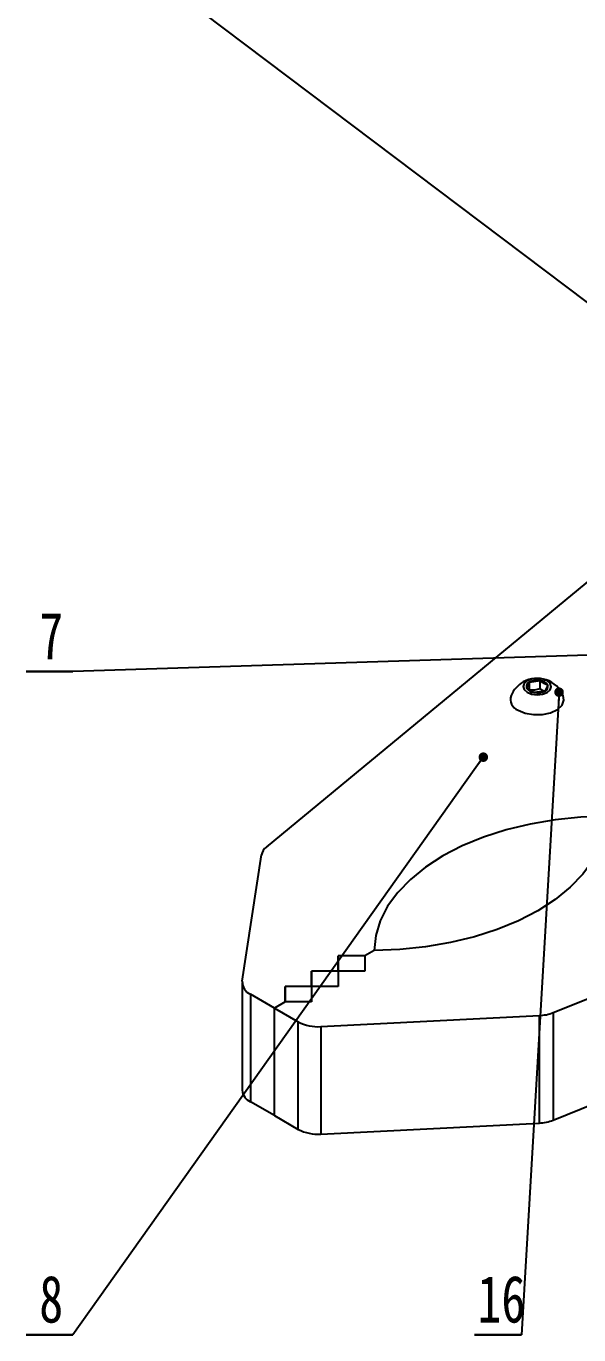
# Model space of a CAD drawing. Header units: millimetres. Extents: x 0 to 297, y 0 to 210.
# Drawn here: x 170.4 to 199.8, y 105 to 174.6 of the extents above; entities that cross this region are included whole.
import ezdxf

# ---------------------------------------------------------------- set-up
doc = ezdxf.new("R2010")
doc.units = ezdxf.units.MM
doc.header["$LTSCALE"] = 0.5
doc.layers.add('12', color=3, linetype='Continuous')
doc.styles.add('SLDTEXTSTYLE0', font='HYSWLONGFANGSONG.TTF')
doc.styles.get("Standard").update_dxf_attribs({"font": 'HYSWLONGFANGSONG.TTF'})
doc.dimstyles.new('SLDDIMSTYLE0', dxfattribs={"dimtxt": 0, "dimasz": 0.508, "dimexe": 0, "dimexo": 0.0625, "dimgap": 0, "dimtad": 0, "dimtih": 1, "dimtoh": 1, "dimdec": 0, "dimrnd": 1e-09, "dimzin": 0, "dimdsep": 46, "dimtxsty": 'Standard', "dimblk1": 'DOT', "dimblk2": 'DOT', "dimsah": 1, "dimcen": 0.09, "dimadec": 0, "dimazin": 0, "dimtfac": 0.508, "dimtdec": 0, "dimtofl": 0, "dimtmove": 0, "dimatfit": 3, "dimldrblk": 'DOT', "dimfxl": 0, "dimfrac": 2, "dimtolj": 1, "dimtzin": 0, "dimarcsym": 0})

# ---------------------------------------------------------------- blocks, each defined once
blk = doc.blocks.new('_DOT')
at = {"color": 0, "linetype": 'ByBlock', "lineweight": -2}
blk.add_line((-0.5, 0), (-1, 0), dxfattribs=at)
at = {"color": 0, "linetype": 'ByBlock', "const_width": 0.5}
blk.add_lwpolyline([(-0.25, 0, 1), (0.25, 0, 1)], format="xyb", close=True, dxfattribs=at)
blk = doc.blocks.new('SW_NOTE_9')
at = {"layer": '12', "color": 0}
for p, q in [((-2.49, 0), (0, 0)), ((0, 0), (-2.49, 0)), ((-2.49, 0), (0, 0)), ((0, 0), (-2.49, 0)), ((-2.49, 0), (0, 0)), ((0, 0), (-2.49, 0))]:
    blk.add_line(p, q, dxfattribs=at)
at = {"layer": '12', "color": 0, "insert": (-1.792, 3.154), "char_height": 2.5, "attachment_point": 1, "style": 'SLDTEXTSTYLE0'}
blk.add_mtext('8', dxfattribs=at)
blk = doc.blocks.new('SW_NOTE_10')
at = {"layer": '12', "color": 0}
for p, q in [((-2.49, 0), (0, 0)), ((0, 0), (-2.49, 0)), ((-2.49, 0), (0, 0)), ((0, 0), (-2.49, 0)), ((-2.49, 0), (0, 0)), ((0, 0), (-2.49, 0))]:
    blk.add_line(p, q, dxfattribs=at)
at = {"layer": '12', "color": 0, "insert": (-2.34, 3.154), "char_height": 2.5, "attachment_point": 1, "style": 'SLDTEXTSTYLE0'}
blk.add_mtext('16', dxfattribs=at)
blk = doc.blocks.new('SW_NOTE_11')
at = {"layer": '12', "color": 0}
for p, q in [((-2.49, 0), (0, 0)), ((0, 0), (-2.49, 0)), ((-2.49, 0), (0, 0)), ((0, 0), (-2.49, 0)), ((-2.49, 0), (0, 0)), ((0, 0), (-2.49, 0))]:
    blk.add_line(p, q, dxfattribs=at)
at = {"layer": '12', "color": 0, "insert": (-1.792, 3.154), "char_height": 2.5, "attachment_point": 1, "style": 'SLDTEXTSTYLE0'}
blk.add_mtext('7', dxfattribs=at)

msp = doc.modelspace()

# ---------------------------------------------------------------- linework, layer by layer
for p, q in [((183.219, 130.917), (203.08, 147.304)), ((197.066, 139.367), (197.222, 139.688)), ((197.222, 139.688), (197.781, 139.77)), ((197.222, 139.263), (197.222, 139.688)), ((198.028, 139.211), (197.469, 139.128)), ((197.781, 139.345), (197.781, 139.77)), ((198.184, 139.531), (198.028, 139.211)), ((198.474, 122.111), (226.859, 133.577)), ((181.935, 123.778), (182.953, 130.497)), ((198.474, 116.395), (226.859, 127.861)), ((188.945, 125.417), (188.45, 125.131)), ((188.45, 125.131), (187.036, 125.131)), ((187.036, 125.131), (187.036, 124.315)), ((187.036, 124.315), (187.036, 125.131)), ((188.45, 125.131), (188.45, 124.315)), ((188.45, 125.131), (188.45, 124.315)), ((187.036, 124.315), (185.622, 124.315)), ((185.622, 124.315), (185.622, 123.498)), ((185.622, 123.498), (185.622, 124.315)), ((187.036, 124.315), (187.036, 123.498)), ((188.45, 124.315), (187.036, 124.315)), ((187.036, 124.315), (187.036, 123.498)), ((181.929, 123.703), (181.929, 117.987)), ((185.622, 123.498), (184.208, 123.498)), ((184.208, 123.498), (184.208, 122.682)), ((184.208, 122.682), (184.208, 123.498)), ((185.622, 123.498), (185.622, 122.682)), ((187.036, 123.498), (185.622, 123.498)), ((185.622, 123.498), (185.622, 122.682)), ((183.642, 122.355), (182.369, 123.09)), ((182.369, 123.09), (182.369, 117.375)), ((184.208, 122.682), (183.642, 122.355)), ((185.622, 122.682), (184.208, 122.682)), ((183.642, 116.64), (183.642, 122.355)), ((183.642, 122.355), (184.915, 121.62)), ((186.107, 121.37), (197.744, 121.958)), ((197.744, 116.242), (197.744, 121.958)), ((198.474, 122.111), (198.474, 116.395)), ((184.915, 115.905), (184.915, 121.62)), ((186.107, 121.37), (186.107, 115.654)), ((183.642, 116.64), (182.369, 117.375)), ((183.642, 116.64), (184.915, 115.905)), ((186.107, 115.654), (197.744, 116.242))]:
    msp.add_line(p, q)
at = {"flags": 128}
for points in [[(197.088, 139.147), (197.33, 139.051), (197.616, 139.016), (197.903, 139.047), (198.149, 139.139), (198.314, 139.278), (198.375, 139.444), (198.321, 139.61), (198.162, 139.751), (197.921, 139.847), (197.634, 139.882), (197.347, 139.851), (197.101, 139.759), (196.936, 139.62), (196.875, 139.454), (196.929, 139.288), (197.088, 139.147)], [(196.605, 138.201), (196.983, 138.041), (197.431, 137.96), (197.9, 137.968), (198.339, 138.064), (198.701, 138.236), (198.946, 138.467), (199.048, 138.731), (199.009, 138.97)], [(201.32, 132.561), (199.939, 132.508), (198.576, 132.368), (197.249, 132.142), (195.973, 131.833), (194.764, 131.444), (193.637, 130.98), (192.606, 130.447), (191.683, 129.852), (190.88, 129.201), (190.206, 128.504), (189.67, 127.767), (189.278, 127.001), (189.036, 126.214), (188.945, 125.417)], [(201.32, 132.561), (201.229, 131.763), (200.987, 130.977), (200.595, 130.21), (200.059, 129.474), (199.385, 128.776), (198.582, 128.125), (197.659, 127.53), (196.628, 126.997), (195.501, 126.534), (194.292, 126.145), (193.016, 125.835), (191.689, 125.609), (190.326, 125.469), (188.945, 125.417)]]:
    msp.add_lwpolyline(points, dxfattribs=at)
for centre, radius, start, end in [((197.625, 138.386), 1.503, 22.8888, 119.39066), ((197.625, 138.386), 1.503, 119.39066, 157.1112), ((197.31, 139.446), 0.257, 110.06537, 197.99665), ((197.502, 139.645), 0.518, 212.50241, 266.27432), ((197.625, 138.892), 0.892, 79.88261, 116.85358), ((197.625, 140.006), 0.892, 259.88253, 296.85343), ((197.748, 139.253), 0.518, 32.50298, 86.27375), ((197.94, 139.452), 0.257, 290.06514, 17.99621), ((196.814, 138.771), 0.607, 160.83095, 249.87765), ((183.636, 130.361), 0.696, 126.83005, 168.73495), ((182.649, 123.748), 0.715, 177.56776, 246.89403), ((197.648, 124.227), 2.271, 272.4188, 291.3017), ((185.95, 123.584), 2.22, 242.2166, 274.05102), ((182.667, 118.053), 0.741, 185.08838, 246.23195), ((197.648, 118.511), 2.271, 272.4188, 291.3017), ((185.95, 117.868), 2.22, 242.2166, 274.05102)]:
    msp.add_arc(centre, radius, start, end)
for points, knots in [([(197.469, 139.128), (197.352, 139.187), (197.218, 139.255), (197.084, 139.353), (197.066, 139.367)], [0, 0, 0, 0, 0.862456, 1, 1, 1, 1]), ([(197.781, 139.345), (197.682, 139.313), (197.496, 139.253), (197.309, 139.26), (197.222, 139.263)], [0, 0, 0, 0, 0.529566, 1, 1, 1, 1]), ([(197.781, 139.77), (197.8, 139.756), (197.933, 139.658), (198.068, 139.59), (198.184, 139.531)], [0, 0, 0, 0, 0.137545, 1, 1, 1, 1]), ([(197.978, 139.203), (197.932, 139.231), (197.865, 139.27), (197.801, 139.328), (197.781, 139.345)], [0, 0, 0, 0, 0.696405, 1, 1, 1, 1])]:
    msp.add_open_spline(points, degree=3, knots=knots)

# ---------------------------------------------------------------- block references
at = {"layer": '12'}
for name, p in [('SW_NOTE_11', (172.925, 140.249)), ('SW_NOTE_9', (172.925, 104.979)), ('SW_NOTE_10', (196.784, 104.979))]:
    msp.add_blockref(name, p, dxfattribs=at)

# ---------------------------------------------------------------- leaders
for points in [[(211.065, 151.754), (177.905, 176.763)], [(207.757, 141.369), (172.925, 140.249)], [(198.788, 139.154), (196.784, 104.979)], [(194.759, 135.698), (172.925, 104.979)]]:
    msp.add_leader(points, dimstyle='SLDDIMSTYLE0', dxfattribs=at)

doc.saveas('drawing.dxf')
